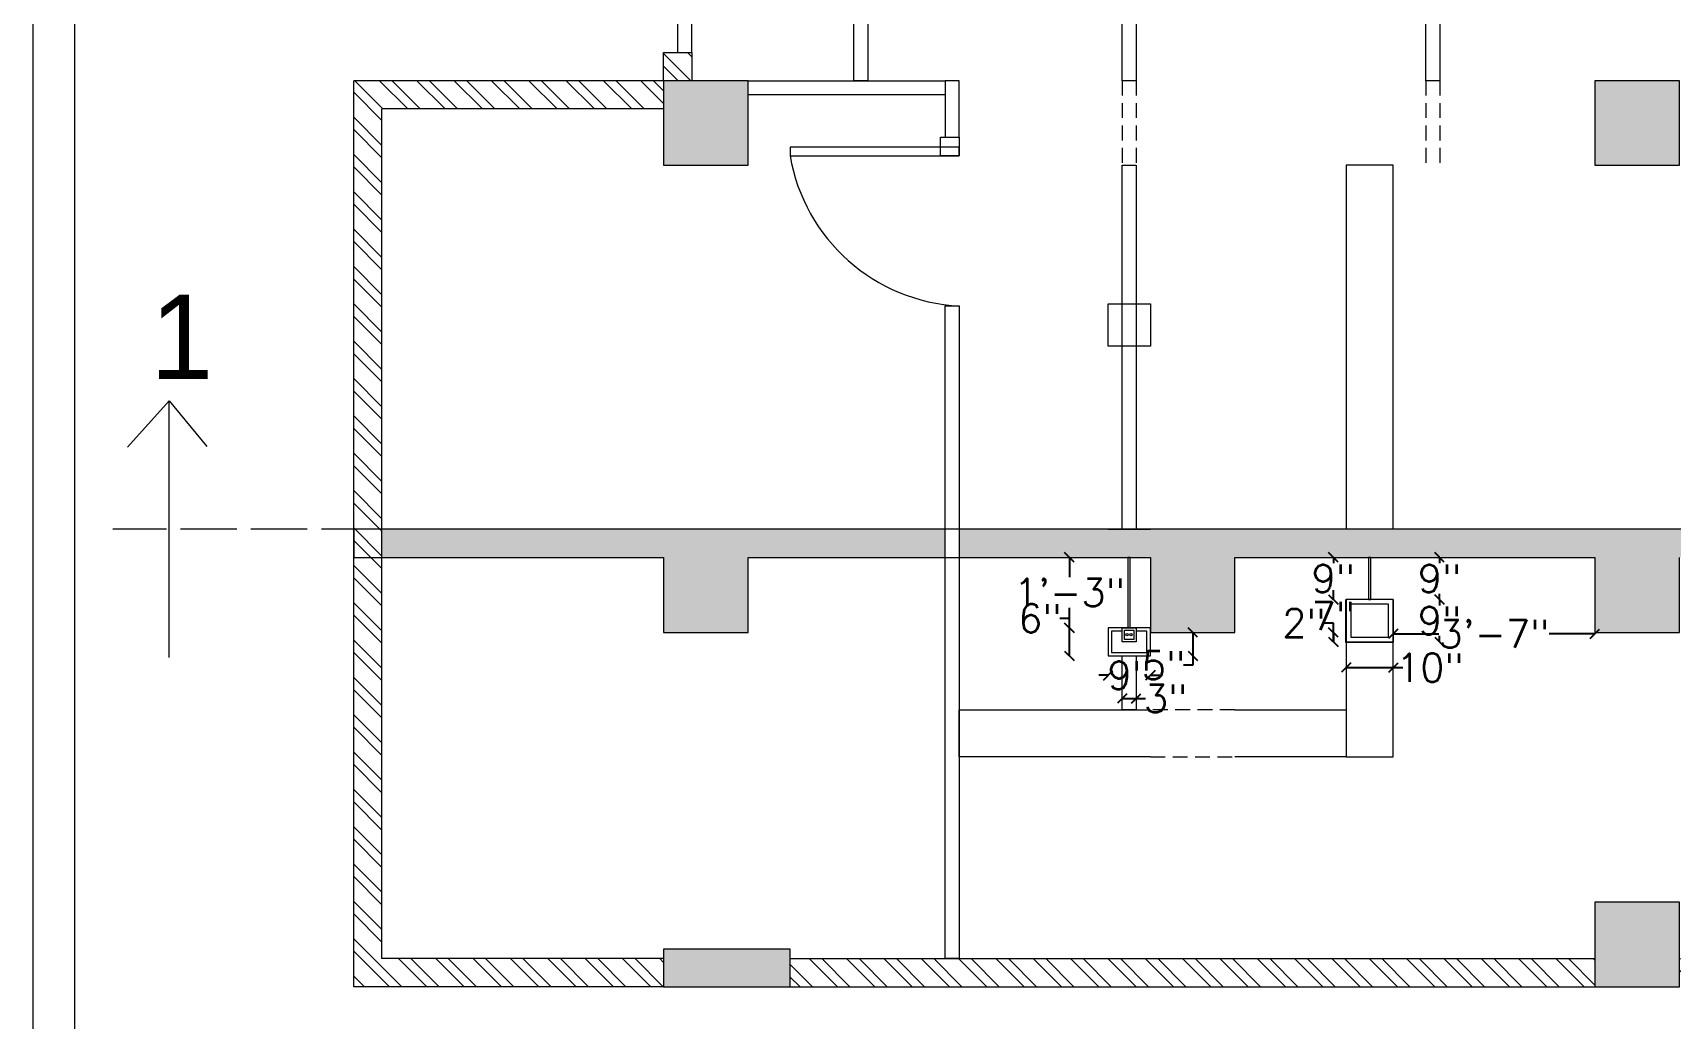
# Model space of a CAD drawing. Header units: inches. Extents: x 111501 to 134888, y 46021 to 52102.
# Drawn here: x 117743.7 to 118093, y 46311.7 to 46522 of the extents above; entities that cross this region are included whole.
import ezdxf
from ezdxf.lldxf.tags import DXFTag

# ---------------------------------------------------------------- set-up
doc = ezdxf.new("R2010")
doc.units = ezdxf.units.IN
doc.header["$MEASUREMENT"] = 0
doc.linetypes.add('ACAD_ISO02W100', pattern=[15, 12, -3])
doc.linetypes.add('HIDDEN2', pattern=[4.7625, 3.175, -1.5875])
for name, color, linetype, lineweight in [('column', 252, 'Continuous', 9), ('dimension', 250, 'Continuous', 0), ('DOOR', 1, 'Continuous', 0), ('exterior', 7, 'Continuous', 5), ('SECTION', 7, 'Continuous', 0), ('SHEET', 7, 'Continuous', 30), ('wall', 7, 'Continuous', 9)]:
    doc.layers.add(name, color=color, linetype=linetype, lineweight=lineweight)
doc.layers.add('false ceiling', color=5, linetype='Continuous')
doc.layers.add('pt19', color=151, linetype='Continuous')
doc.styles.get("Standard").update_dxf_attribs({"font": 'txt.shx', "height": 6})
tags = doc.linetypes.add('DASHED2', pattern=[0.375, 0.25, -0.125]).pattern_tags.tags
tags[6:7] = [DXFTag(74, 4), DXFTag(75, 0), DXFTag(340, '0'), DXFTag(46, 1.0), DXFTag(50, 0.0), DXFTag(44, 0.0), DXFTag(45, 0.0)]
tags[4:5] = [DXFTag(74, 4), DXFTag(75, 0), DXFTag(340, '0'), DXFTag(46, 1.0), DXFTag(50, 0.0), DXFTag(44, 0.0), DXFTag(45, 0.0)]
doc.dimstyles.new('Standard$0', dxfattribs={"dimtxt": 4, "dimasz": 2, "dimexe": 0.125, "dimexo": 0.125, "dimgap": 0.25, "dimtad": 0, "dimtih": 1, "dimtoh": 1, "dimdec": 1, "dimlfac": -1, "dimzin": 0, "dimdsep": 46, "dimlunit": 4, "dimtxsty": 'Standard', "dimblk": 'OBLIQUE', "dimblk1": 'DOTSMALL', "dimblk2": 'DOTSMALL', "dimcen": 0, "dimse1": 1, "dimse2": 1, "dimadec": 0, "dimazin": 0, "dimtfac": 1, "dimtdec": 1, "dimtofl": 0, "dimtmove": 0, "dimatfit": 3, "dimfxl": 1, "dimtolj": 1, "dimtzin": 0, "dimarcsym": 0})
pattern_1 = [(135, (165811.399, -52608.515), (-3.97747564, -3.97747564), []), (135, (165811.399, -52605.8636), (-3.97747564, -3.97747564), [])]

# ---------------------------------------------------------------- blocks, each defined once
blk = doc.blocks.new('fg')
at = {"layer": 'exterior', "linetype": 'Continuous'}
for p, q in [((-2722.06, -26309.02, 0), (-2731.88, -26300.13, 0)), ((-2731.88, -26300.13, 0), (-2722.06, -26309.02, 0)), ((-2776.68, -26309.02, 0), (-2722.06, -26309.02, 0)), ((-2722.06, -26309.02, 0), (-2731.74, -26317.05, 0))]:
    blk.add_line(p, q, dxfattribs=at)
blk = doc.blocks.new('_Oblique')
at = {"color": 0, "linetype": 'ByBlock', "lineweight": -2}
blk.add_line((-0.5, -0.5), (0.5, 0.5), dxfattribs=at)
blk = doc.blocks.new('*D1413')
at = {"layer": 'Defpoints', "color": 0, "transparency": 16777216}
for p in [(117964.54, 46395.26), (117973.14, 46395.26), (117973.14, 46389.26)]:
    blk.add_point(p, dxfattribs=at)
at = {"layer": 'dimension', "color": 0, "lineweight": -2, "transparency": 16777216}
for p, q in [((117964.54, 46397.26), (117962.54, 46397.26)), ((117964.54, 46395.26), (117964.54, 46397.26)), ((117964.54, 46389.26), (117964.54, 46395.26))]:
    blk.add_line(p, q, dxfattribs=at)
at = {"layer": 'dimension', "color": 0, "lineweight": -2, "transparency": 16777216, "xscale": 2, "yscale": 2, "zscale": 2}
for p, rotation in [((117964.54, 46395.26), 90), ((117964.54, 46389.26), 270)]:
    blk.add_blockref('_Oblique', p, dxfattribs=dict(at, rotation=rotation))
at = {"layer": 'dimension', "color": 0, "lineweight": 5, "transparency": 16777216, "insert": (117958.29, 46397.26), "char_height": 6, "attachment_point": 5}
blk.add_mtext('\\A1;6"', dxfattribs=at)
blk = doc.blocks.new('_DOTSMALL')
at = {"color": 0, "linetype": 'ByBlock', "lineweight": -2, "const_width": 0.5}
blk.add_lwpolyline([(-0.0625, 0, 1), (0.0625, 0, 1)], format="xyb", close=True, dxfattribs=at)
blk = doc.blocks.new('*D1414')
at = {"layer": 'Defpoints', "color": 0, "transparency": 16777216}
for p in [(117981.8, 46394.26), (117977.3, 46389.26), (117990.85, 46389.26)]:
    blk.add_point(p, dxfattribs=at)
at = {"layer": 'dimension', "color": 0, "lineweight": -2, "transparency": 16777216}
for p, q in [((117990.85, 46394.26), (117990.85, 46389.26)), ((117990.85, 46387.26), (117988.85, 46387.26)), ((117990.85, 46389.26), (117990.85, 46387.26))]:
    blk.add_line(p, q, dxfattribs=at)
at = {"layer": 'dimension', "color": 0, "lineweight": -2, "transparency": 16777216, "xscale": 2, "yscale": 2, "zscale": 2}
for p, rotation in [((117990.85, 46394.26), 90), ((117990.85, 46389.26), 270)]:
    blk.add_blockref('_Oblique', p, dxfattribs=dict(at, rotation=rotation))
at = {"layer": 'dimension', "color": 0, "lineweight": 5, "transparency": 16777216, "insert": (117984.6, 46387.26), "char_height": 6, "attachment_point": 5}
blk.add_mtext('\\A1;5"', dxfattribs=at)
blk = doc.blocks.new('*D1415')
at = {"layer": 'Defpoints', "color": 0, "transparency": 16777216}
for p in [(117972.8, 46389.26), (117981.8, 46389.26), (117981.8, 46385.13)]:
    blk.add_point(p, dxfattribs=at)
at = {"layer": 'dimension', "color": 0, "lineweight": -2, "transparency": 16777216}
for p, q in [((117972.8, 46385.13), (117970.8, 46385.13)), ((117981.8, 46385.13), (117983.8, 46385.13))]:
    blk.add_line(p, q, dxfattribs=at)
at = {"layer": 'dimension', "color": 0, "lineweight": -2, "transparency": 16777216, "xscale": 2, "yscale": 2, "zscale": 2}
blk.add_blockref('_Oblique', (117972.8, 46385.13), dxfattribs=at)
at = {"layer": 'dimension', "color": 0, "lineweight": -2, "transparency": 16777216, "xscale": 2, "yscale": 2, "zscale": 2, "rotation": 180}
blk.add_blockref('_Oblique', (117981.8, 46385.13), dxfattribs=at)
at = {"layer": 'dimension', "color": 0, "lineweight": 5, "transparency": 16777216, "insert": (117977.3, 46385.13), "char_height": 6, "attachment_point": 5}
blk.add_mtext('\\A1;9"', dxfattribs=at)
blk = doc.blocks.new('*D1416')
at = {"layer": 'Defpoints', "color": 0, "transparency": 16777216}
for p in [(117975.8, 46381.12), (117978.8, 46381.12), (117978.8, 46380.2)]:
    blk.add_point(p, dxfattribs=at)
at = {"layer": 'dimension', "color": 0, "lineweight": -2, "transparency": 16777216}
for p, q in [((117975.8, 46380.2), (117978.8, 46380.2)), ((117978.8, 46380.2), (117980.8, 46380.2))]:
    blk.add_line(p, q, dxfattribs=at)
at = {"layer": 'dimension', "color": 0, "lineweight": -2, "transparency": 16777216, "xscale": 2, "yscale": 2, "zscale": 2, "rotation": 180}
blk.add_blockref('_Oblique', (117975.8, 46380.2), dxfattribs=at)
at = {"layer": 'dimension', "color": 0, "lineweight": -2, "transparency": 16777216, "xscale": 2, "yscale": 2, "zscale": 2}
blk.add_blockref('_Oblique', (117978.8, 46380.2), dxfattribs=at)
at = {"layer": 'dimension', "color": 0, "lineweight": 5, "transparency": 16777216, "insert": (117985.05, 46380.2), "char_height": 6, "attachment_point": 5}
blk.add_mtext('\\A1;3"', dxfattribs=at)
blk = doc.blocks.new('*D1417')
at = {"layer": 'Defpoints', "color": 0, "transparency": 16777216}
for p in [(117964.54, 46410.26), (117972.8, 46410.26), (117972.8, 46395.26)]:
    blk.add_point(p, dxfattribs=at)
at = {"layer": 'dimension', "color": 0, "lineweight": -2, "transparency": 16777216}
for p, q in [((117964.54, 46410.26), (117964.54, 46406.01)), ((117964.54, 46395.26), (117964.54, 46399.51))]:
    blk.add_line(p, q, dxfattribs=at)
at = {"layer": 'dimension', "color": 0, "lineweight": -2, "transparency": 16777216, "xscale": 2, "yscale": 2, "zscale": 2}
for p, rotation in [((117964.54, 46410.26), 90), ((117964.54, 46395.26), 270)]:
    blk.add_blockref('_Oblique', p, dxfattribs=dict(at, rotation=rotation))
at = {"layer": 'dimension', "color": 0, "lineweight": 5, "transparency": 16777216, "insert": (117964.54, 46402.76), "char_height": 6, "attachment_point": 5}
blk.add_mtext('\\A1;1\'-3"', dxfattribs=at)
blk = doc.blocks.new('*D1418')
at = {"layer": 'Defpoints', "color": 0, "transparency": 16777216}
for p in [(118032.78, 46410.26), (118043.42, 46410.26), (118032.78, 46401.26)]:
    blk.add_point(p, dxfattribs=at)
at = {"layer": 'dimension', "color": 0, "lineweight": -2, "transparency": 16777216}
for p, q in [((118043.42, 46410.26), (118043.42, 46409.01)), ((118043.42, 46401.26), (118043.42, 46402.51))]:
    blk.add_line(p, q, dxfattribs=at)
at = {"layer": 'dimension', "color": 0, "lineweight": -2, "transparency": 16777216, "xscale": 2, "yscale": 2, "zscale": 2}
for p, rotation in [((118043.42, 46410.26), 90), ((118043.42, 46401.26), 270)]:
    blk.add_blockref('_Oblique', p, dxfattribs=dict(at, rotation=rotation))
at = {"layer": 'dimension', "color": 0, "lineweight": 5, "transparency": 16777216, "insert": (118043.42, 46405.76), "char_height": 6, "attachment_point": 5}
blk.add_mtext('\\A1;9"', dxfattribs=at)
blk = doc.blocks.new('*D1419')
at = {"layer": 'Defpoints', "color": 0, "transparency": 16777216}
for p in [(118032.94, 46401.26), (118043.42, 46401.26), (118033.33, 46392.26)]:
    blk.add_point(p, dxfattribs=at)
at = {"layer": 'dimension', "color": 0, "lineweight": -2, "transparency": 16777216}
for p, q in [((118043.42, 46401.26), (118043.42, 46400.01)), ((118043.42, 46392.26), (118043.42, 46393.51))]:
    blk.add_line(p, q, dxfattribs=at)
at = {"layer": 'dimension', "color": 0, "lineweight": -2, "transparency": 16777216, "xscale": 2, "yscale": 2, "zscale": 2}
for p, rotation in [((118043.42, 46401.26), 90), ((118043.42, 46392.26), 270)]:
    blk.add_blockref('_Oblique', p, dxfattribs=dict(at, rotation=rotation))
at = {"layer": 'dimension', "color": 0, "lineweight": 5, "transparency": 16777216, "insert": (118043.42, 46396.76), "char_height": 6, "attachment_point": 5}
blk.add_mtext('\\A1;9"', dxfattribs=at)
blk = doc.blocks.new('*D1420')
at = {"layer": 'Defpoints', "color": 0, "transparency": 16777216}
for p in [(117999.8, 46394.26), (118020.79, 46394.26), (118023.51, 46392.26)]:
    blk.add_point(p, dxfattribs=at)
at = {"layer": 'dimension', "color": 0, "lineweight": -2, "transparency": 16777216}
for p, q in [((118020.79, 46396.26), (118018.79, 46396.26)), ((118020.79, 46394.26), (118020.79, 46396.26)), ((118020.79, 46392.26), (118020.79, 46394.26))]:
    blk.add_line(p, q, dxfattribs=at)
at = {"layer": 'dimension', "color": 0, "lineweight": -2, "transparency": 16777216, "xscale": 2, "yscale": 2, "zscale": 2}
for p, rotation in [((118020.79, 46394.26), 90), ((118020.79, 46392.26), 270)]:
    blk.add_blockref('_Oblique', p, dxfattribs=dict(at, rotation=rotation))
at = {"layer": 'dimension', "color": 0, "lineweight": 5, "transparency": 16777216, "insert": (118014.54, 46396.26), "char_height": 6, "attachment_point": 5}
blk.add_mtext('\\A1;2"', dxfattribs=at)
blk = doc.blocks.new('*D1421')
at = {"layer": 'Defpoints', "color": 0, "transparency": 16777216}
for p in [(118023.51, 46392.26), (118033.61, 46392.26), (118033.61, 46386.77)]:
    blk.add_point(p, dxfattribs=at)
at = {"layer": 'dimension', "color": 0, "lineweight": -2, "transparency": 16777216}
for p, q in [((118023.51, 46386.77), (118033.61, 46386.77)), ((118033.61, 46386.77), (118035.61, 46386.77))]:
    blk.add_line(p, q, dxfattribs=at)
at = {"layer": 'dimension', "color": 0, "lineweight": -2, "transparency": 16777216, "xscale": 2, "yscale": 2, "zscale": 2, "rotation": 180}
blk.add_blockref('_Oblique', (118023.51, 46386.77), dxfattribs=at)
at = {"layer": 'dimension', "color": 0, "lineweight": -2, "transparency": 16777216, "xscale": 2, "yscale": 2, "zscale": 2}
blk.add_blockref('_Oblique', (118033.61, 46386.77), dxfattribs=at)
at = {"layer": 'dimension', "color": 0, "lineweight": 5, "transparency": 16777216, "insert": (118041.36, 46386.77), "char_height": 6, "attachment_point": 5}
blk.add_mtext('\\A1;10"', dxfattribs=at)
blk = doc.blocks.new('*D1422')
at = {"layer": 'Defpoints', "color": 0, "lineweight": 5, "transparency": 16777216}
for p in [(118020.79, 46401.26), (118023.51, 46401.26), (117999.8, 46394.26)]:
    blk.add_point(p, dxfattribs=at)
at = {"layer": 'dimension', "color": 0, "lineweight": -2, "transparency": 16777216}
for p, q in [((118020.79, 46401.26), (118020.79, 46403.26)), ((118020.79, 46394.26), (118020.79, 46392.26))]:
    blk.add_line(p, q, dxfattribs=at)
at = {"layer": 'dimension', "color": 0, "lineweight": -2, "transparency": 16777216, "xscale": 2, "yscale": 2, "zscale": 2}
for p, rotation in [((118020.79, 46401.26), 270), ((118020.79, 46394.26), 90)]:
    blk.add_blockref('_Oblique', p, dxfattribs=dict(at, rotation=rotation))
at = {"layer": 'dimension', "color": 0, "lineweight": 5, "transparency": 16777216, "insert": (118020.79, 46397.76), "char_height": 6, "attachment_point": 5}
blk.add_mtext('\\A1;7"', dxfattribs=at)
blk = doc.blocks.new('*D1423')
at = {"layer": 'Defpoints', "color": 0, "lineweight": 5, "transparency": 16777216}
for p in [(118020.79, 46410.26), (118026.61, 46410.26), (118023.51, 46401.26)]:
    blk.add_point(p, dxfattribs=at)
at = {"layer": 'dimension', "color": 0, "lineweight": -2, "transparency": 16777216}
for p, q in [((118020.79, 46410.26), (118020.79, 46409.01)), ((118020.79, 46401.26), (118020.79, 46402.51))]:
    blk.add_line(p, q, dxfattribs=at)
at = {"layer": 'dimension', "color": 0, "lineweight": -2, "transparency": 16777216, "xscale": 2, "yscale": 2, "zscale": 2}
for p, rotation in [((118020.79, 46410.26), 90), ((118020.79, 46401.26), 270)]:
    blk.add_blockref('_Oblique', p, dxfattribs=dict(at, rotation=rotation))
at = {"layer": 'dimension', "color": 0, "lineweight": 5, "transparency": 16777216, "insert": (118020.79, 46405.76), "char_height": 6, "attachment_point": 5}
blk.add_mtext('\\A1;9"', dxfattribs=at)
blk = doc.blocks.new('*D1433')
at = {"layer": 'Defpoints', "color": 0, "transparency": 16777216}
for p in [(118033.51, 46401.26), (118076.51, 46401.26), (118076.51, 46393.97)]:
    blk.add_point(p, dxfattribs=at)
at = {"layer": 'dimension', "color": 0, "lineweight": -2, "transparency": 16777216}
for p, q in [((118033.51, 46393.97), (118043.26, 46393.97)), ((118076.51, 46393.97), (118066.76, 46393.97))]:
    blk.add_line(p, q, dxfattribs=at)
at = {"layer": 'dimension', "color": 0, "lineweight": -2, "transparency": 16777216, "xscale": 2, "yscale": 2, "zscale": 2, "rotation": 180}
blk.add_blockref('_Oblique', (118033.51, 46393.97), dxfattribs=at)
at = {"layer": 'dimension', "color": 0, "lineweight": -2, "transparency": 16777216, "xscale": 2, "yscale": 2, "zscale": 2}
blk.add_blockref('_Oblique', (118076.51, 46393.97), dxfattribs=at)
at = {"layer": 'dimension', "color": 0, "lineweight": 5, "transparency": 16777216, "insert": (118055.01, 46393.97), "char_height": 6, "attachment_point": 5}
blk.add_mtext('\\A1;3\'-7"', dxfattribs=at)

msp = doc.modelspace()

# ---------------------------------------------------------------- hatches: boundary and pattern name
at = {"layer": 'column'}
h = msp.add_hatch(color=256, dxfattribs=at)
h.paths.add_polyline_path([(117878.09, 46493.78), (117896.09, 46493.78), (117896.09, 46511.78), (117878.09, 46511.78)])
h.paths.add_polyline_path([(117878.09, 46318.78), (117905.09, 46318.78), (117905.09, 46326.78), (117878.09, 46326.78)])
h = msp.add_hatch(color=256, dxfattribs=at)
h.paths.add_polyline_path([(118484.37, 46493.78), (118502.37, 46493.78), (118502.37, 46511.78), (118484.37, 46511.78)])
h.paths.add_polyline_path([(118280.44, 46493.78), (118298.44, 46493.78), (118298.44, 46511.78), (118280.44, 46511.78)])
h.paths.add_polyline_path([(118076.51, 46493.78), (118094.51, 46493.78), (118094.51, 46511.78), (118076.51, 46511.78)])
msp.add_hatch(color=256, dxfattribs=at).paths.add_polyline_path([(118076.51, 46318.78), (118094.51, 46318.78), (118094.51, 46336.78), (118076.51, 46336.78)])
at = {"layer": 'wall', "lineweight": 5}
h = msp.add_hatch(dxfattribs=at)
h.set_pattern_fill('ANSI32', color=256, scale=15, angle=90, style=0)
h.set_pattern_definition(pattern_1)
h.paths.add_polyline_path([(117884.09, 46631.78), (117884.09, 46705.78), (117878.09, 46705.78), (117878.09, 46631.78)])
h.paths.add_polyline_path([(117878.09, 46559.78), (117884.09, 46559.78), (117884.09, 46583.78), (117878.09, 46583.78)])
h.paths.add_polyline_path([(117884.09, 46511.78), (117884.09, 46517.78), (117878.09, 46517.78), (117878.09, 46511.78)])
h = msp.add_hatch(dxfattribs=at)
h.set_pattern_fill('ANSI32', color=256, scale=15, angle=90, style=0)
h.set_pattern_definition(pattern_1)
h.paths.add_polyline_path([(117878.09, 46318.78), (117812.09, 46318.78), (117812.09, 46511.78), (117878.09, 46511.78), (117878.09, 46505.78), (117818.09, 46505.78), (117818.09, 46324.78), (117878.09, 46324.78)])
h = msp.add_hatch(dxfattribs=at)
h.set_pattern_fill('CONC', color=256, scale=10, style=0)
h.set_pattern_definition([(0, (-2255.474, -1100.255), (0, 10), [0, -10]), (0, (-2255.374, -1103.755), (0, 10), [0, -10]), (0, (-2255.074, -1098.355), (0, 10), [0, -10]), (338.1986, (-2260.274, -1101.4553), (30.00000273, -9.999999105), [1.07703, -52.77462]), (216.8699, (-2259.274, -1101.8553), (29.999999178, 20.000001233), [0.5, -49.5]), (130.6013, (-2259.6739, -1102.1553), (50.000004212, -59.999990182), [0.92195, -91.27349]), (206.5651, (-2262.974, -1103.3553), (-9.99999158, -10.0000131), [0.22361, -22.13707]), (326.3099, (-2263.174, -1103.4553), (19.99999558, -10.000013345), [0.36056, -35.69496]), (108.4349, (-2262.874, -1103.6553), (-9.99998403, 20.000004346), [0.31623, -31.30655]), (225, (-2256.574, -1104.355), (-2e-15, -10.0000031), [0.42426, -13.71787]), (0, (-2256.874, -1104.655), (10, 10), [0.6, -9.4]), (135, (-2256.274, -1104.655), (-10.0000031, 1e-15), [0.42426, -13.71787]), (251.5651, (-2257.774, -1097.9553), (9.99998403, 20.000004346), [0.31623, -31.30655]), (0, (-2257.874, -1098.255), (10, 10), [0.5, -9.5]), (143.1301, (-2257.374, -1098.2553), (-29.999999178, 20.000001233), [0.5, -49.5]), (213.6901, (-2263.074, -1097.8553), (19.99999558, 10.000013345), [0.36056, -35.69496]), (341.5651, (-2263.374, -1098.0553), (-20.000004346, 9.99998403), [0.63246, -30.99032]), (126.8699, (-2262.774, -1098.2553), (20.000001233, -29.999999178), [0.5, -49.5]), (0, (-2260.174, -1098.255), (0, 10), [0, -10]), (0, (-2262.874, -1100.855), (0, 10), [0, -10]), (0, (-2260.074, -1104.555), (0, 10), [0, -10]), (0, (-2257.374, -1101.455), (0, 10), [0, -10]), (0, (-2260.274, -1099.755), (0, 10), [0, -10]), (0, (-2262.474, -1099.455), (0, 10), [0, -10]), (0, (-2261.574, -1100.055), (0, 10), [0, -10]), (0, (-2261.974, -1102.455), (0, 10), [0, -10]), (0, (-2264.374, -1102.055), (0, 10), [0, -10]), (0, (-2264.274, -1099.755), (0, 10), [0, -10]), (0, (-2264.574, -1097.555), (0, 10), [0, -10]), (0, (-2261.474, -1097.155), (0, 10), [0, -10]), (0, (-2259.274, -1096.755), (0, 10), [0, -10]), (0, (-2255.774, -1097.155), (0, 10), [0, -10]), (0, (-2258.174, -1100.255), (0, 10), [0, -10]), (0, (-2259.174, -1098.455), (0, 10), [0, -10]), (0, (-2258.374, -1103.255), (0, 10), [0, -10]), (0, (-2261.374, -1103.755), (0, 10), [0, -10]), (0, (-2258.374, -1105.955), (0, 10), [0, -10]), (0, (-2261.674, -1105.355), (0, 10), [0, -10]), (0, (-2264.874, -1105.655), (0, 10), [0, -10]), (0, (-2263.674, -1106.155), (0, 10), [0, -10]), (0, (-2263.574, -1104.755), (0, 10), [0, -10]), (0, (-2256.874, -1106.355), (0, 10), [0, -10]), (0, (-2255.674, -1102.255), (0, 10), [0, -10]), (0, (-2256.174, -1099.255), (0, 10), [0, -10]), (0, (-2260.774, -1106.455), (0, 10), [0, -10])])
h.paths.add_polyline_path([(117941.09, 46410.26), (117981.8, 46410.26), (117981.8, 46394.26), (117999.8, 46394.26), (117999.8, 46410.26), (118076.51, 46410.26), (118076.51, 46394.26), (118094.51, 46394.26), (118094.51, 46410.26), (118179.23, 46410.26), (118179.23, 46394.26), (118197.23, 46394.26), (118197.23, 46410.26), (118280.44, 46410.26), (118280.44, 46394.26), (118298.44, 46394.26), (118298.44, 46410.26), (118382.4, 46410.26), (118382.4, 46416.26), (117941.09, 46416.26)])
h.paths.add_polyline_path([(118400.4, 46416.26), (118432.87, 46416.26), (118442.87, 46416.26), (118484.37, 46416.26), (118502.37, 46416.26), (118530.87, 46416.26), (118540.87, 46416.26), (118609.37, 46416.26), (118609.37, 46415.79), (118627.37, 46415.79), (118710.33, 46415.79), (118728.33, 46415.79), (118811.3, 46415.79), (118827.8, 46415.79), (118829.3, 46414.46), (118829.3, 46410.26), (118829.3, 46394.26), (118827.8, 46394.26), (118823.8, 46394.26), (118811.3, 46394.26), (118811.3, 46410.26), (118728.33, 46410.26), (118728.33, 46394.26), (118710.33, 46394.26), (118710.33, 46410.26), (118627.37, 46410.26), (118627.37, 46394.26), (118609.37, 46394.26), (118609.37, 46410.26), (118540.87, 46410.26), (118530.87, 46410.26), (118502.37, 46410.26), (118502.37, 46394.26), (118484.37, 46394.26), (118484.37, 46410.26), (118442.87, 46410.26), (118432.87, 46410.26), (118400.4, 46410.26)])
h.paths.add_polyline_path([(117818.09, 46410.26), (117878.09, 46410.26), (117878.09, 46394.26), (117896.09, 46394.26), (117896.09, 46410.26), (117938.09, 46410.26), (117938.09, 46416.26), (117818.09, 46416.26)])
h.paths.add_polyline_path([(118382.4, 46394.26), (118400.4, 46394.26), (118400.4, 46416.26), (118382.4, 46416.26)])
h = msp.add_hatch(dxfattribs=at)
h.set_pattern_fill('ANSI32', color=256, scale=15, angle=90, style=0)
h.set_pattern_definition(pattern_1)
h.paths.add_polyline_path([(118281.94, 46318.78), (118281.94, 46324.78), (118094.51, 46324.78), (118094.51, 46318.78)])
h.paths.add_polyline_path([(117905.09, 46318.78), (118076.51, 46318.78), (118076.51, 46324.78), (117905.09, 46324.78)])

# ---------------------------------------------------------------- linework, layer by layer
at = {"layer": 'column'}
for points in [[(117878.09, 46511.78), (117878.09, 46493.78), (117896.09, 46493.78), (117896.09, 46511.78)], [(118076.51, 46511.78), (118076.51, 46493.78), (118094.51, 46493.78), (118094.51, 46511.78)], [(118076.51, 46336.78), (118076.51, 46318.78), (118094.51, 46318.78), (118094.51, 46336.78)], [(117905.09, 46326.78), (117878.09, 46326.78), (117878.09, 46318.78), (117905.09, 46318.78)]]:
    msp.add_lwpolyline(points, close=True, dxfattribs=at)
at = {"layer": 'DOOR', "linetype": 'DASHED2'}
for p, q in [((117881.09, 46517.78), (117881.09, 46559.78)), ((117884.09, 46517.78), (117884.09, 46559.78))]:
    msp.add_line(p, q, dxfattribs=at)
at = {"layer": 'DOOR', "color": 140, "linetype": 'Continuous', "lineweight": 0, "elevation": -0.46}
for points in [[(117941.09, 46499.78), (117941.09, 46495.78), (117937.09, 46495.78), (117937.09, 46499.78)], [(117941.09, 46495.78), (117941.09, 46497.63), (117905.04, 46497.63), (117905.04, 46495.78)]]:
    msp.add_lwpolyline(points, close=True, dxfattribs=at)
at = {"layer": 'DOOR', "color": 140, "linetype": 'Continuous', "lineweight": 0}
msp.add_arc((117942.98, 46502.25, -0.91), 38.48, 189.6731, 267.1861, dxfattribs=at)
at = {"layer": 'exterior', "color": 1, "linetype": 'ACAD_ISO02W100'}
msp.add_line((119347.18, 46416.26), (117760.73, 46416.26), dxfattribs=at)
at = {"layer": 'false ceiling', "linetype": 'HIDDEN2', "lineweight": 5}
for p, q in [((117975.8, 46511.78), (117975.8, 46493.78)), ((117978.8, 46511.78), (117978.8, 46493.78)), ((118040.51, 46511.78), (118040.51, 46493.78)), ((118043.51, 46511.78), (118043.51, 46493.78)), ((117999.8, 46377.78), (117981.8, 46377.78)), ((117981.8, 46367.78), (117999.8, 46367.78))]:
    msp.add_line(p, q, dxfattribs=at)
at = {"layer": 'false ceiling', "lineweight": 5}
for points in [[(117921.59, 46587.32), (117921.59, 46511.76), (117918.59, 46511.76), (117918.59, 46587.32)], [(117978.8, 46587.32), (117978.8, 46511.76), (117975.8, 46511.76), (117975.8, 46587.32)], [(118043.51, 46587.32), (118043.51, 46511.76), (118040.51, 46511.76), (118040.51, 46587.32)], [(117975.8, 46416.26), (117975.8, 46493.78), (117978.8, 46493.78), (117978.8, 46416.26)], [(118033.51, 46416.26), (118033.51, 46493.78), (118023.51, 46493.78), (118023.51, 46416.26)], [(117972.8, 46416.26), (117981.8, 46416.26)], [(118023.51, 46401.26), (118023.51, 46367.78), (118033.51, 46367.78), (118033.51, 46401.26)], [(117978.8, 46389.26), (117978.8, 46377.78), (117975.8, 46377.78), (117975.8, 46389.26)], [(117981.8, 46367.78), (117941.09, 46367.78), (117941.09, 46377.78), (117981.8, 46377.78)], [(117999.8, 46377.78), (118023.51, 46377.78), (118023.51, 46367.78), (117999.8, 46367.78)]]:
    msp.add_lwpolyline(points, dxfattribs=at)
msp.add_lwpolyline([(117972.8, 46455.26), (117972.8, 46464.26), (117981.8, 46464.26), (117981.8, 46455.26)], close=True, dxfattribs=at)
at = {"layer": 'false ceiling', "color": 6, "lineweight": 5}
for points in [[(117972.8, 46389.26), (117981.8, 46389.26), (117981.8, 46395.26), (117972.8, 46395.26)], [(117975.8, 46395.26), (117978.8, 46395.26), (117978.8, 46392.26), (117975.8, 46392.26)], [(117976.3, 46394.76), (117978.3, 46394.76), (117978.3, 46392.76), (117976.3, 46392.76)]]:
    msp.add_lwpolyline(points, close=True, dxfattribs=at)
msp.add_lwpolyline([(117975.8, 46394.51), (117973.55, 46394.51), (117973.55, 46390.01), (117981.05, 46390.01), (117981.05, 46394.51), (117978.8, 46394.51)], dxfattribs=at)
at = {"layer": 'false ceiling', "lineweight": 5}
for centre in [(117976.8, 46393.76), (117977.65, 46393.76)]:
    msp.add_circle(centre, 0.25, dxfattribs=at)
at = {"layer": 'pt19', "lineweight": 0}
msp.add_lwpolyline([(117938.09, 46511.78), (117938.09, 46508.78), (117896.09, 46508.78), (117896.09, 46511.78)], close=True, dxfattribs=at)
for points, elevation in [([(117941.09, 46499.78), (117941.09, 46511.78), (117938.09, 46511.78), (117938.09, 46499.78)], -0.46), ([(117941.09, 46463.81), (117941.09, 46324.78), (117938.09, 46324.78), (117938.09, 46463.81)], -0.91)]:
    msp.add_lwpolyline(points, close=True, dxfattribs=dict(at, elevation=elevation))
at = {"layer": 'SECTION', "color": 15}
for points in [[(117977, 46395.26), (117977.5, 46395.26), (117977.5, 46410.26), (117977, 46410.26)], [(118028.26, 46401.26), (118028.76, 46401.26), (118028.76, 46410.26), (118028.26, 46410.26)]]:
    msp.add_lwpolyline(points, close=True, dxfattribs=at)
at = {"layer": 'SECTION', "color": 1}
msp.add_lwpolyline([(118023.41, 46401.26), (118023.41, 46392.16), (118033.61, 46392.16), (118033.61, 46401.26)], dxfattribs=at)
at = {"layer": 'SECTION', "color": 5}
for points in [[(118023.51, 46392.26), (118033.51, 46392.26), (118033.51, 46401.26), (118023.51, 46401.26)], [(118024.51, 46393.26), (118032.51, 46393.26), (118032.51, 46400.26), (118024.51, 46400.26)]]:
    msp.add_lwpolyline(points, close=True, dxfattribs=at)
at = {"layer": 'SHEET', "color": 0, "lineweight": 5, "ltscale": 25}
for points in [[(117743.69, 46049.32), (119380.37, 46049.32), (119380.37, 46810.28), (117743.69, 46810.28)], [(117752.61, 46058.25), (119371.45, 46058.25), (119371.45, 46801.35), (117752.61, 46801.35)]]:
    msp.add_lwpolyline(points, close=True, dxfattribs=at)
at = {"layer": 'wall', "lineweight": 5}
for p, q in [((117878.09, 46511.78), (117878.09, 46517.78)), ((117878.09, 46517.78), (117884.09, 46517.78)), ((117884.09, 46517.78), (117884.09, 46511.78))]:
    msp.add_line(p, q, dxfattribs=at)
at = {"layer": 'wall'}
for p, q in [((117812.09, 46318.78), (117812.09, 46511.78)), ((117878.09, 46511.78), (117812.09, 46511.78)), ((117818.09, 46324.78), (117818.09, 46505.78)), ((117878.09, 46505.78), (117818.09, 46505.78)), ((117878.09, 46324.78), (117818.09, 46324.78)), ((117905.09, 46324.78), (118076.51, 46324.78)), ((117878.09, 46318.78), (117812.09, 46318.78)), ((117905.09, 46318.78), (118076.51, 46318.78))]:
    msp.add_line(p, q, dxfattribs=at)
at = {"layer": 'wall', "lineweight": 5}
for points in [[(118829.3, 46410.26), (118829.3, 46416.26), (117812.09, 46416.26), (117812.09, 46410.26), (117878.09, 46410.26)], [(117878.09, 46410.26), (117878.09, 46394.26), (117896.09, 46394.26), (117896.09, 46410.26)], [(117896.09, 46410.26), (117981.8, 46410.26)], [(117981.8, 46410.26), (117981.8, 46394.26), (117999.8, 46394.26), (117999.8, 46410.26)], [(117999.8, 46410.26), (118076.51, 46410.26)], [(118076.51, 46410.26), (118076.51, 46394.26), (118094.51, 46394.26), (118094.51, 46410.26)]]:
    msp.add_lwpolyline(points, dxfattribs=at)

# ---------------------------------------------------------------- block references
at = {"layer": 'exterior', "linetype": 'Continuous', "rotation": 90}
msp.add_blockref('fg', (91463.71, 49165.63, 0), dxfattribs=at)

# ---------------------------------------------------------------- texts
at = {"layer": 'exterior', "color": 1, "linetype": 'Continuous', "insert": (117768.77, 46466.24), "char_height": 18, "width": 14.5412, "attachment_point": 1}
msp.add_mtext('{\\Faehalf.shx|c0;1}', dxfattribs=at)

# ---------------------------------------------------------------- dimensions: what is measured, and where the dimension line sits
at = {"layer": 'dimension', "lineweight": 5}
for base, p1, p2, picture, middle in [((117964.54, 46410.26), (117972.8, 46395.26), (117972.8, 46410.26), '*D1417', (117964.54, 46402.76)), ((118043.42, 46410.26), (118032.78, 46401.26), (118032.78, 46410.26), '*D1418', (118043.42, 46405.76)), ((117964.54, 46395.26), (117973.14, 46389.26), (117973.14, 46395.26), '*D1413', (117958.29, 46397.26)), ((118043.42, 46401.26), (118033.33, 46392.26), (118032.94, 46401.26), '*D1419', (118043.42, 46396.76)), ((118020.79, 46394.26), (118023.51, 46392.26), (117999.8, 46394.26), '*D1420', (118014.54, 46396.26)), ((117990.85, 46389.26), (117981.8, 46394.26), (117977.3, 46389.26), '*D1414', (117984.6, 46387.26))]:
    dim = msp.add_linear_dim(base=base, p1=p1, p2=p2, angle=90, dimstyle='Standard$0', dxfattribs=at)
    dim.commit()
    dim.dimension.update_dxf_attribs({"geometry": picture, "text_midpoint": middle})
for base, p1, p2, picture, middle in [((118020.79, 46410.26), (118023.51, 46401.26), (118026.61, 46410.26), '*D1423', (118020.79, 46405.76)), ((118020.79, 46401.26), (117999.8, 46394.26), (118023.51, 46401.26), '*D1422', (118020.79, 46397.76))]:
    dim = msp.add_linear_dim(base=base, p1=p1, p2=p2, angle=90, dimstyle='Standard$0', override={"dimtmove": 1}, dxfattribs=at)
    dim.commit()
    dim.dimension.update_dxf_attribs({"geometry": picture, "text_midpoint": middle})
for base, p1, p2, picture, middle in [((118076.51, 46393.97), (118033.51, 46401.26), (118076.51, 46401.26), '*D1433', (118055.01, 46393.97)), ((118033.61, 46386.77), (118023.51, 46392.26), (118033.61, 46392.26), '*D1421', (118041.36, 46386.77)), ((117981.8, 46385.13), (117972.8, 46389.26), (117981.8, 46389.26), '*D1415', (117977.3, 46385.13)), ((117978.8, 46380.2), (117975.8, 46381.12), (117978.8, 46381.12), '*D1416', (117985.05, 46380.2))]:
    dim = msp.add_linear_dim(base=base, p1=p1, p2=p2, dimstyle='Standard$0', dxfattribs=at)
    dim.commit()
    dim.dimension.update_dxf_attribs({"geometry": picture, "text_midpoint": middle})

doc.saveas('drawing.dxf')
